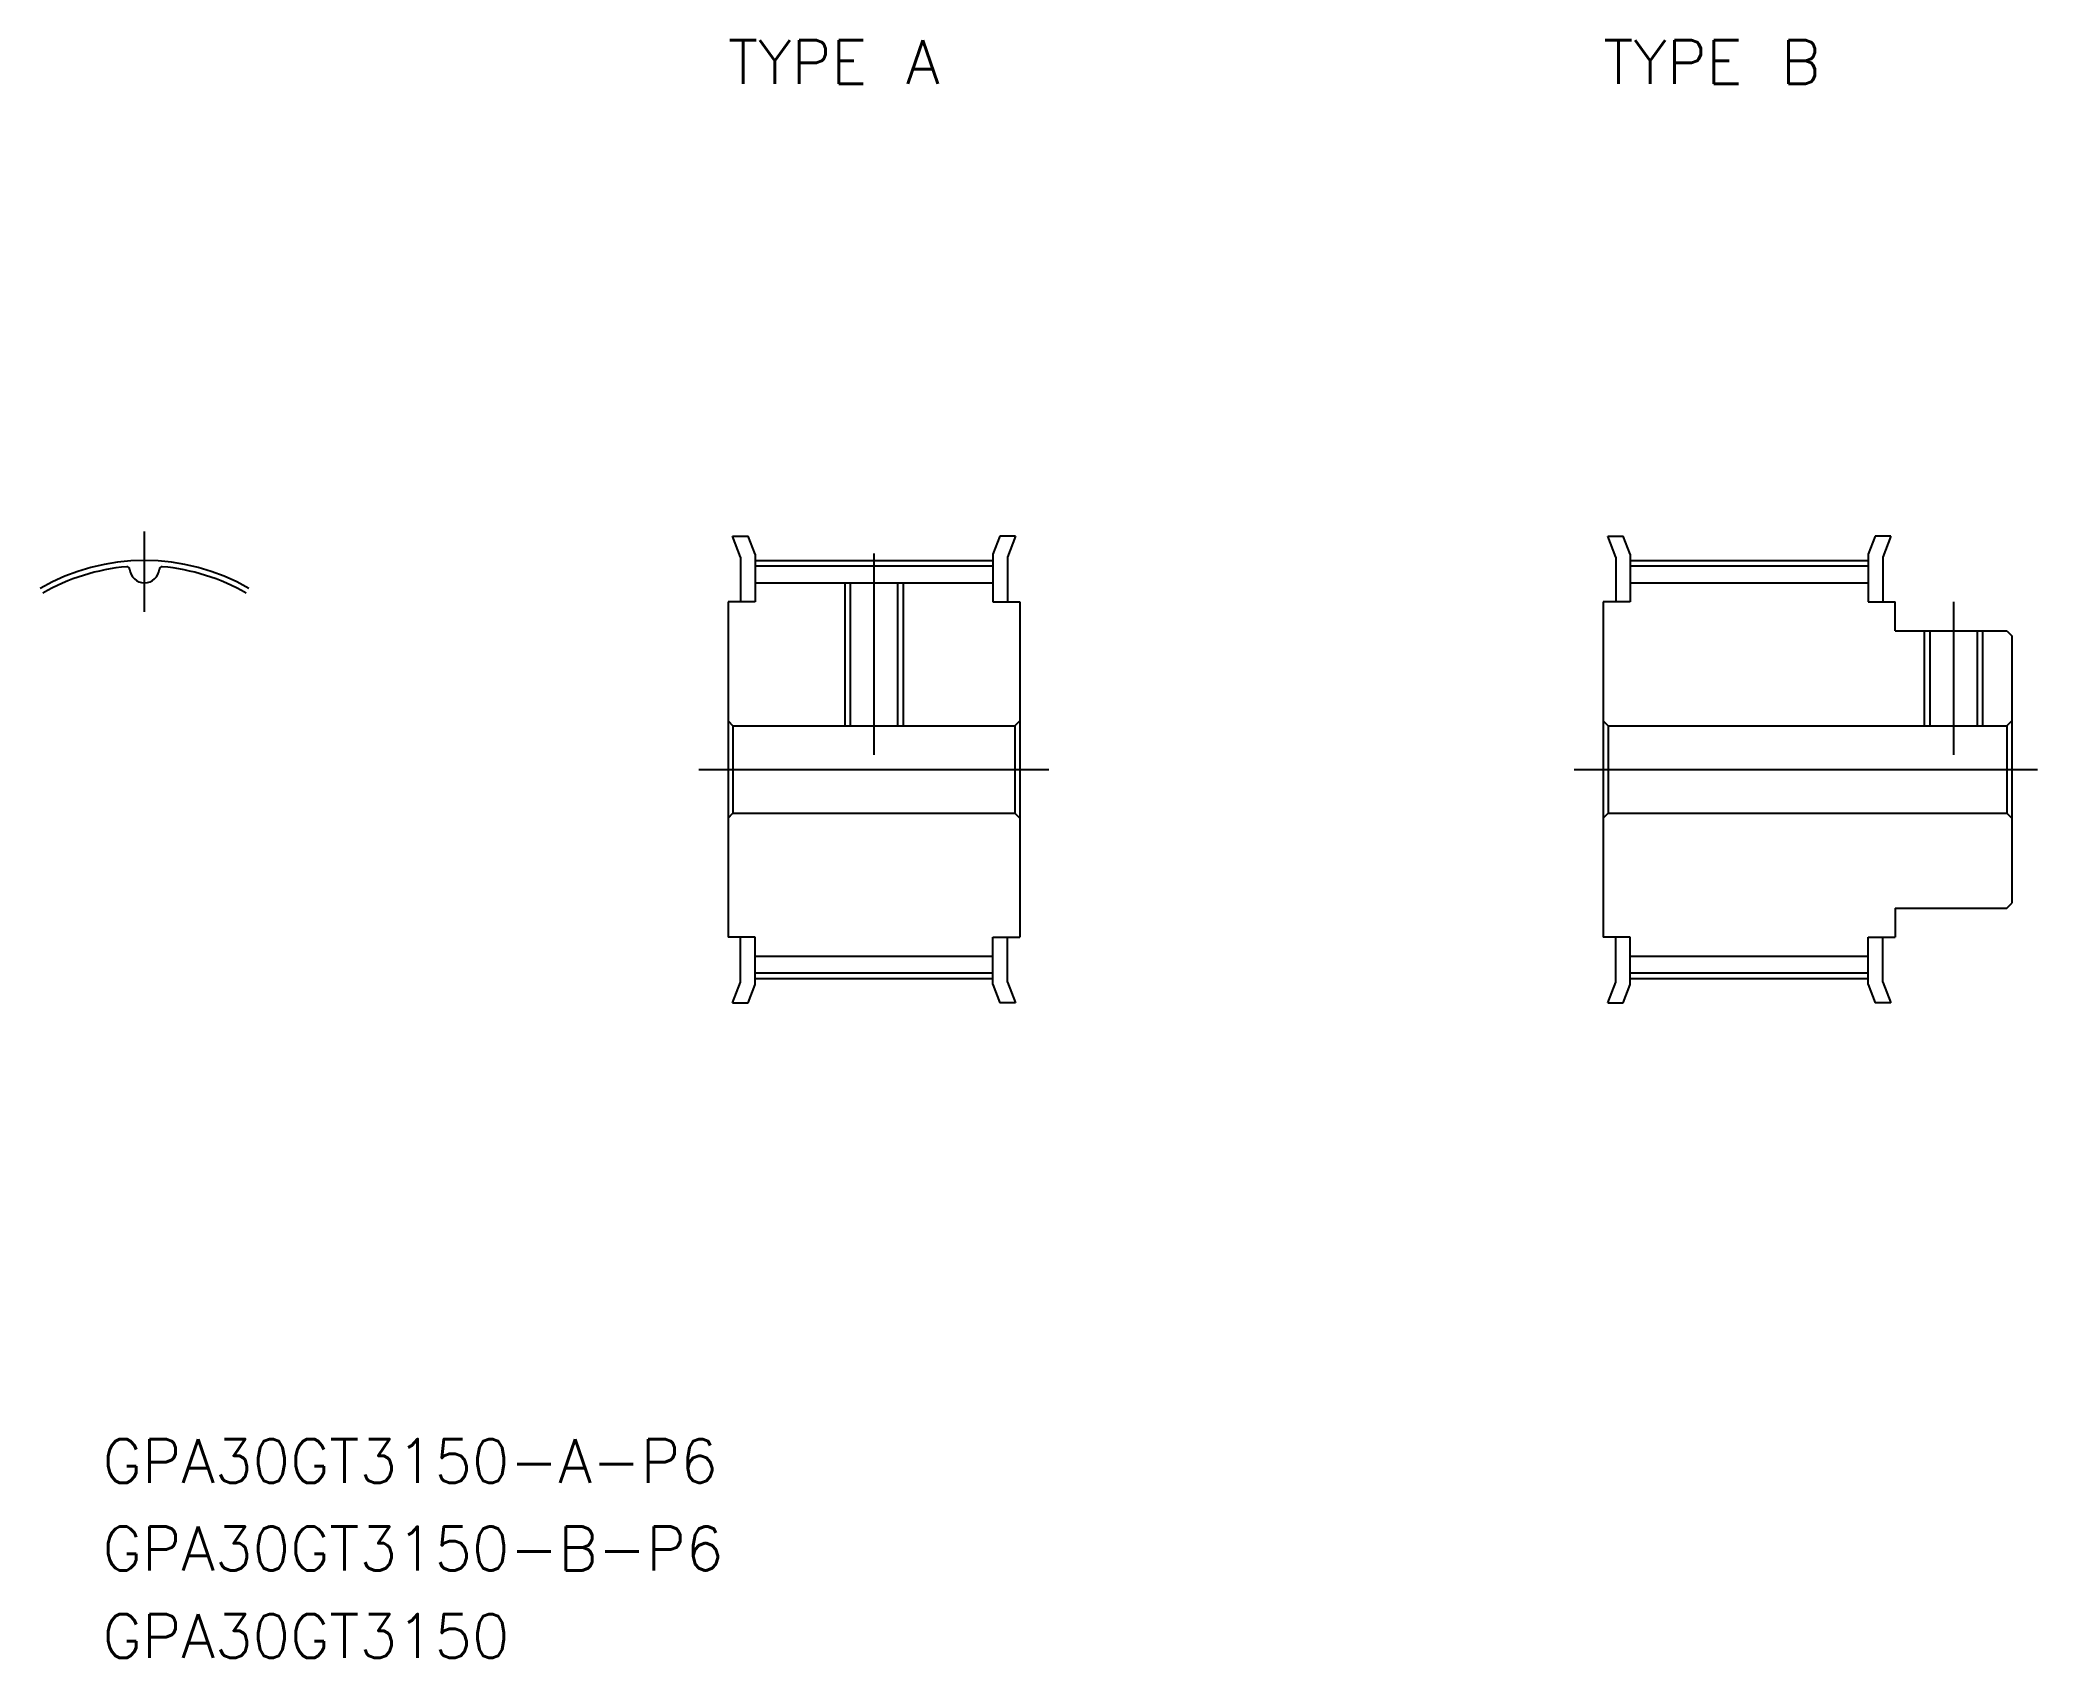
# Model space of a CAD drawing. Extents: x -7 to 130, y -61 to 50.
import ezdxf

# ---------------------------------------------------------------- set-up
doc = ezdxf.new("R2010")
doc.units = 0
doc.linetypes.add('CENTER', pattern=[50.8, 31.75, -6.35, 6.35, -6.35])
doc.layers.get('0').update_dxf_attribs({"linetype": 'CONTINUOUS'})
doc.layers.add('CENTER', color=1, linetype='CONTINUOUS')
doc.styles.get("Standard").update_dxf_attribs({"font": 'txt.shx', "height": 3, "bigfont": 'bigfont.shx'})

msp = doc.modelspace()

# ---------------------------------------------------------------- linework, layer by layer
at = {"color": 7, "linetype": 'CONTINUOUS'}
for p, q in [((40.85, 14.56), (40.3, 16)), ((40.3, 16), (41.37, 16)), ((41.85, 14.75), (41.37, 16)), ((58.63, 16), (58.15, 14.75)), ((59.7, 16), (58.63, 16)), ((59.7, 16), (59.15, 14.56)), ((100.85, 14.56), (100.3, 16)), ((100.3, 16), (101.37, 16)), ((101.85, 14.75), (101.37, 16)), ((118.63, 16), (118.15, 14.75)), ((119.7, 16), (118.63, 16)), ((119.7, 16), (119.15, 14.56)), ((40.85, 14.56), (40.85, 11.5)), ((41.85, 14.75), (41.85, 11.5)), ((41.85, 13.95), (58.15, 13.95)), ((58.15, 14.75), (58.15, 11.5)), ((59.15, 14.56), (59.15, 11.5)), ((100.85, 14.56), (100.85, 11.5)), ((101.85, 14.75), (101.85, 11.5)), ((101.85, 13.95), (118.15, 13.95)), ((118.15, 14.75), (118.15, 11.5)), ((119.15, 14.56), (119.15, 11.5)), ((41.85, 12.8), (58.15, 12.8)), ((48.38, 12.8), (48.38, 3)), ((51.62, 12.8), (51.62, 3)), ((101.85, 12.8), (118.15, 12.8)), ((40, 11.5), (40, -11.5)), ((41.85, 11.5), (40, 11.5)), ((58.15, 11.5), (60, 11.5)), ((60, 11.5), (60, -11.5)), ((100, 11.5), (100, -11.5)), ((101.85, 11.5), (100, 11.5)), ((118.15, 11.5), (120, 11.5)), ((120, 9.5), (120, 11.5)), ((120, 9.5), (127.66, 9.5)), ((122.38, 9.5), (122.38, 3)), ((125.62, 9.5), (125.62, 3)), ((127.66, 9.5), (128, 9.16)), ((128, 9.16), (128, -9.16)), ((40, 3.34), (40.34, 3)), ((40.34, 3), (59.66, 3)), ((40.34, 3), (40.34, -3)), ((60, 3.34), (59.66, 3)), ((59.66, 3), (59.66, -3)), ((100, 3.34), (100.34, 3)), ((100.34, 3), (127.66, 3)), ((100.34, 3), (100.34, -3)), ((128, 3.34), (127.66, 3)), ((127.66, 3), (127.66, -3)), ((40, -3.34), (40.34, -3)), ((40.34, -3), (59.66, -3)), ((60, -3.34), (59.66, -3)), ((100, -3.34), (100.34, -3)), ((100.34, -3), (127.66, -3)), ((128, -3.34), (127.66, -3)), ((120, -9.5), (127.66, -9.5)), ((120, -9.5), (120, -11.5)), ((127.66, -9.5), (128, -9.16)), ((41.85, -11.5), (40, -11.5)), ((40.85, -14.57), (40.85, -11.5)), ((41.85, -14.75), (41.85, -11.5)), ((58.15, -11.5), (60, -11.5)), ((58.15, -14.75), (58.15, -11.5)), ((59.15, -14.57), (59.15, -11.5)), ((101.85, -11.5), (100, -11.5)), ((100.85, -14.57), (100.85, -11.5)), ((101.85, -14.75), (101.85, -11.5)), ((118.15, -14.75), (118.15, -11.5)), ((118.15, -11.5), (120, -11.5)), ((119.15, -14.57), (119.15, -11.5)), ((41.85, -12.8), (58.15, -12.8)), ((101.85, -12.8), (118.15, -12.8)), ((40.3, -16), (40.85, -14.57)), ((41.37, -16), (41.85, -14.75)), ((41.85, -13.95), (58.15, -13.95)), ((58.15, -14.75), (58.63, -16)), ((59.15, -14.57), (59.7, -16)), ((100.3, -16), (100.85, -14.57)), ((101.37, -16), (101.85, -14.75)), ((101.85, -13.95), (118.15, -13.95)), ((118.15, -14.75), (118.63, -16)), ((119.15, -14.57), (119.7, -16)), ((40.3, -16), (41.37, -16)), ((59.7, -16), (58.63, -16)), ((100.3, -16), (101.37, -16)), ((119.7, -16), (118.63, -16))]:
    msp.add_line(p, q, dxfattribs=at)
at = {"color": 3, "linetype": 'CONTINUOUS'}
for p, q in [((48, 12.8), (48, 3)), ((52, 12.8), (52, 3)), ((122, 9.5), (122, 3)), ((126, 9.5), (126, 3))]:
    msp.add_line(p, q, dxfattribs=at)
at = {"color": 7, "linetype": 'CONTINUOUS'}
for centre, radius, start, end in [((0, 0), 13.95, 94.9648, 120), ((-1.19, 13.72), 0.171, 5.2092, 94.9648), ((0, 13.83), 1.03, 185.2092, 354.7908), ((1.19, 13.72), 0.171, 85.0352, 174.7908), ((0, 0), 13.95, 60, 85.0352)]:
    msp.add_arc(centre, radius, start, end, dxfattribs=at)
at = {"layer": 'CENTER', "color": 1, "linetype": 'CENTER'}
for p, q in [((0, 10.8), (0, 16.32)), ((41.85, 14.32), (58.15, 14.32)), ((50, 14.8), (50, 1)), ((101.85, 14.32), (118.15, 14.32)), ((124, 11.5), (124, 1)), ((38, 0), (62, 0)), ((98, 0), (130, 0)), ((41.85, -14.32), (58.15, -14.32)), ((101.85, -14.32), (118.15, -14.32))]:
    msp.add_line(p, q, dxfattribs=at)
msp.add_arc((0, 0), 14.32, 60, 120, dxfattribs=at)

# ---------------------------------------------------------------- texts
at = {"color": 7, "linetype": 'CONTINUOUS'}
for s, p in [('TYPE A', (40, 47)), ('TYPE B', (100, 47)), ('GPA30GT3150-A-P6', (-2.88, -48.9)), ('GPA30GT3150-B-P6', (-2.88, -54.9)), ('GPA30GT3150', (-2.88, -60.9))]:
    msp.add_text(s, height=3, dxfattribs=at).set_placement(p)

doc.saveas('drawing.dxf')
